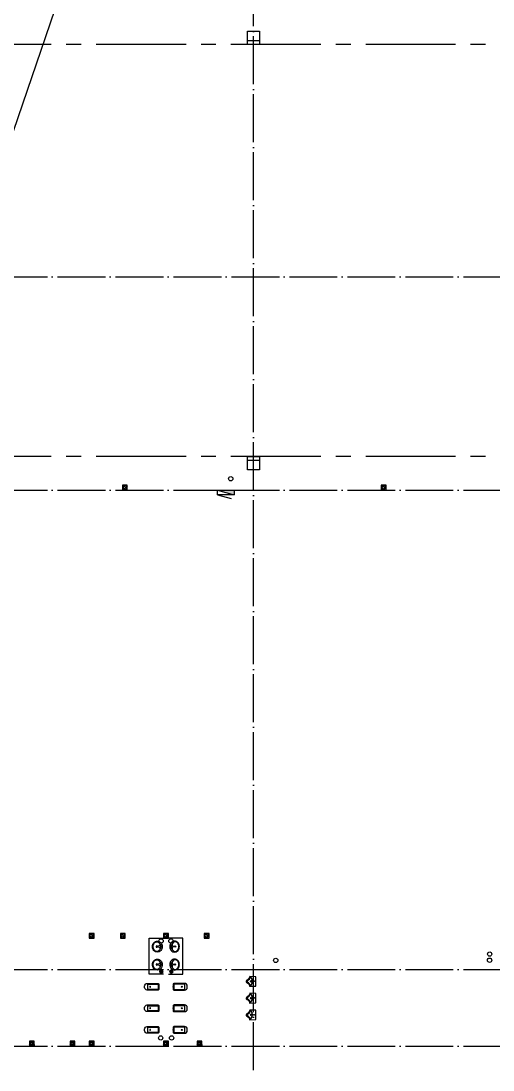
# Model space of a CAD drawing. Extents: x 6843040 to 15500510, y -6507076 to -4940511.
# Drawn here: x 7923815 to 7943515, y -5554702 to -5510927 of the extents above; entities that cross this region are included whole.
import ezdxf

# ---------------------------------------------------------------- set-up
doc = ezdxf.new("R2010")
doc.units = 0
doc.header["$LTSCALE"] = 1000
doc.header["$MEASUREMENT"] = 0
doc.linetypes.add('CENTER2', pattern=[1.125, 0.75, -0.125, 0.125, -0.125])
doc.linetypes.add('DOTE', pattern=[2.42, 2, -0.2, 0.02, -0.2])
for name, color, linetype in [('COLUMN', 10, 'Continuous'), ('DOTE', 8, 'DOTE'), ('E_LINE_6', 11, 'Continuous'), ('EQUIP_消火栓', 7, 'Continuous'), ('LVTRY', 8, 'Continuous'), ('plan-1', 40, 'Continuous'), ('plan3', 6, 'Continuous'), ('PUB_HATCH', 8, 'Continuous'), ('VPIPE-污水', 2, 'Continuous'), ('VPIPE-消防', 1, 'Continuous'), ('VPIPE-给水', 3, 'Continuous'), ('VPIPE-雨水', 4, 'Continuous'), ('建筑细线', 5, 'Continuous')]:
    doc.layers.add(name, color=color, linetype=linetype)
doc.layers.add('洁具', color=8, linetype='Continuous', lineweight=5)

# ---------------------------------------------------------------- blocks, each defined once
blk = doc.blocks.new('$lvtry$00000201')
at = {"color": 0}
for p, q in [((100, -30, 0), (-100, -30, 0)), ((110, -470, 0), (110, -40, 0)), ((140, -470, 0), (-140, -470, 0))]:
    blk.add_line(p, q, dxfattribs=at)
at = {"color": 0, "elevation": 0}
blk.add_lwpolyline([(140, -40, 0.414214), (100, 0), (-100, 0, 0.414214), (-140, -40), (-140, -480, 0.414214), (-30, -590), (30, -590, 0.414214), (140, -480)], format="xyb", close=True, dxfattribs=at)
blk.add_lwpolyline([(-110, -40), (-110, -470)], dxfattribs=at)
at = {"color": 0}
blk.add_circle((0, -359, 0), 20, dxfattribs=at)
for centre, start, end in [((-100, -40, 0), 90, 180), ((100, -40, 0), 0, 90)]:
    blk.add_arc(centre, 10, start, end, dxfattribs=at)
for p in [(0, 0, 0), (0, -359, 0)]:
    blk.add_point(p, dxfattribs=at)
blk = doc.blocks.new('$lvtry$00000179')
at = {"color": 0, "linetype": 'ByBlock'}
for p, q in [((-32, -102), (-92, -102)), ((-13, -178), (-40, -70)), ((35, -64), (-35, -64)), ((13, -178), (-13, -178)), ((40, -70), (13, -178)), ((92, -102), (32, -102))]:
    blk.add_line(p, q, dxfattribs=at)
blk.add_lwpolyline([(0, -406, 0.088425), (89, -391, 0.093738), (162, -347, 0.102376), (212, -280, 0.10945), (229, -203, 0.109452), (212, -127, 0.102376), (162, -60, 0.093738), (89, -16, 0.088423), (0, 0, 0.088427), (-89, -16, 0.093738), (-162, -60, 0.102376), (-212, -127, 0.109452), (-229, -203, 0.109451), (-212, -280, 0.102376), (-162, -347, 0.093738), (-89, -391, 0.088425)], format="xyb", close=True, dxfattribs=at)
for centre, radius in [((-64, -76), 20.4), ((-64, -76), 15.4), ((0, -229), 25.4), ((63, -76), 20.4), ((63, -76), 15.4)]:
    blk.add_circle(centre, radius, dxfattribs=at)
for centre, radius, start, end in [((-88, -229), 116, 151.0888, 180), ((-88, -229), 116, 180, 208.9112), ((-45, -252), 164, 126.8699, 151.0888), ((-45, -205), 164, 208.9112, 233.1301), ((-18, -288), 210, 123.9045, 126.8699), ((-18, -169), 210, 233.1301, 252.7421), ((-92, -178), 76.2, 90, 123.9045), ((0, -111), 270, 252.7421, 270), ((-35, -68), 5, 90, 194.0362), ((0, -111), 270, 270, 287.2579), ((35, -68), 5, 345.9638, 90), ((18, -169), 210, 287.2579, 306.8699), ((92, -178), 76.2, 57.7402, 90), ((45, -252), 164, 28.9112, 57.7402), ((45, -205), 164, 306.8699, 331.0888), ((88, -229), 116, 0, 28.9112), ((88, -229), 116, 331.0888, 0)]:
    blk.add_arc(centre, radius, start, end, dxfattribs=at)
at = {"color": 0}
for p in [(0, -76), (0, -229)]:
    blk.add_point(p, dxfattribs=at)
blk = doc.blocks.new('1层8跨')
for points in [[(108483, -500269), (107983, -500269), (107983, -500819), (108483, -500819)], [(108483, -518019), (107983, -518019), (107983, -518569), (108483, -518569)]]:
    blk.add_lwpolyline(points, close=True)
at = {"color": 2, "linetype": 'CENTER2', "ltscale": 5}
for points in [[(66045, -500819), (129187, -500819)], [(66045, -518019), (129187, -518019)]]:
    blk.add_lwpolyline(points, dxfattribs=at)
blk = doc.blocks.new('$plan$00002944')
at = {"layer": '洁具'}
for p, q in [((-74, 11), (-11, 74)), ((-70, -27), (27, 70)), ((-53, -53), (53, 53)), ((-27, -70), (70, 27)), ((11, -74), (74, -11))]:
    blk.add_line(p, q, dxfattribs=at)
blk.add_circle((0, 0), 75, dxfattribs=at)
blk.add_point((0, 0), dxfattribs=at)
blk = doc.blocks.new('$lvtry$00000225')
at = {"color": 0}
blk.add_line((-181, -234), (-181, -234), dxfattribs=at)
blk.add_lwpolyline([(53, -374, -0.307493), (205, -257), (195, 0), (-195, 0), (-205, -256, -0.265776), (-54, -366, 0.591279)], format="xyb", close=True, dxfattribs=at)
for centre, radius in [((-1, -182), 40.3), ((-6, -75), 15.8)]:
    blk.add_circle(centre, radius, dxfattribs=at)
for centre, radius, start, end in [((-161, -223), 22.7, 134.5857, 206.4573), ((-200, -412), 179, 22.2984, 83.8043), ((-5, -382), 245, 45.4143, 134.5857), ((1, -326), 39.6, 206.4354, 337.7034), ((199, -407), 174, 100.5676, 157.7034), ((153, -222), 20.3, 314.5857, 45.4143)]:
    blk.add_arc(centre, radius, start, end, dxfattribs=at)
for p in [(-6, -75), (-1, -182)]:
    blk.add_point(p, dxfattribs=at)
blk = doc.blocks.new('1夹层GZ')
at = {"layer": 'PUB_HATCH'}
h = blk.add_hatch(dxfattribs=at)
h.set_pattern_fill('钢筋混凝土', color=256, scale=25, angle=90, style=0)
h.set_pattern_definition([(134.999998, (-1361438.25, -243971.95), (-44.194175, -44.194172), []), (140, (-1361438.25, -243971.95), (15.68804, 179.315045), [18.75, -206.25]), (85, (-1361438.25, -243971.95), (-188.048035, -34.68783), [15, -165]), (190.4514, (-1361436.95, -243957), (-172.35988, 144.62735), [15.93505, -175.28553]), (136.1842, (-1361488.25, -243971.95), (41.37976, 266.81026), [28.125, -309.375]), (186.6356, (-1361484.8, -243949.72), (-243.52946, 233.66568), [23.90257, -262.92825]), (81.1842, (-1361488.25, -243971.95), (-243.52964, 233.6655), [22.5, -247.5]), (111, (-1361475.75, -243946.95), (100.65473, 149.22676), [18.75, -206.25]), (56, (-1361475.75, -243946.95), (-181.28751, 60.82884), [15, -165]), (161.4514, (-1361467.36, -243934.52), (-80.63262, 210.05566), [15.93505, -175.28553]), (127.499998, (-1361438.25, -243971.95), (-83.223463, 3.039967), [0, -163, 0, -167.5, 0, -165.625]), (97.499998, (-1361438.25, -243971.95), (-98.602926, 65.767388), [0, -95.5, 0, -159.25, 0, -63.125]), (57.499998, (-1361438.25, -244027.7), (5.638722, 133.455609), [0, -62.5, 0, -195, 0, -258.75]), (47.499998, (-1361438.25, -244052.7), (-25.02624, 145.796543), [0, -81.25, 0, -129.5, 0, -183.75])])
edge = h.paths.add_edge_path()
edge.add_line((-1055022, 23510), (-1055222, 23510))
edge.add_line((-1055022, 23510), (-1055022, 23710))
edge.add_line((-1055022, 23710), (-1055222, 23710))
edge.add_line((-1055222, 23710), (-1055222, 23510))
h = blk.add_hatch(dxfattribs=at)
h.set_pattern_fill('钢筋混凝土', color=256, scale=25, angle=90, style=0)
h.set_pattern_definition([(134.999998, (-1350638.26, -243971.95), (-44.194175, -44.194172), []), (140, (-1350638.26, -243971.95), (15.68804, 179.315045), [18.75, -206.25]), (85, (-1350638.26, -243971.95), (-188.048035, -34.68783), [15, -165]), (190.4514, (-1350636.95, -243957), (-172.35988, 144.62735), [15.93505, -175.28553]), (136.1842, (-1350688.26, -243971.95), (41.37976, 266.81026), [28.125, -309.375]), (186.6356, (-1350684.8, -243949.72), (-243.52946, 233.66568), [23.90257, -262.92825]), (81.1842, (-1350688.26, -243971.95), (-243.52964, 233.6655), [22.5, -247.5]), (111, (-1350675.76, -243946.95), (100.65473, 149.22676), [18.75, -206.25]), (56, (-1350675.76, -243946.95), (-181.28751, 60.82884), [15, -165]), (161.4514, (-1350667.37, -243934.52), (-80.63262, 210.05566), [15.93505, -175.28553]), (127.499998, (-1350638.26, -243971.95), (-83.223463, 3.039967), [0, -163, 0, -167.5, 0, -165.625]), (97.499998, (-1350638.26, -243971.95), (-98.602926, 65.767388), [0, -95.5, 0, -159.25, 0, -63.125]), (57.499998, (-1350638.26, -244027.7), (5.638722, 133.455609), [0, -62.5, 0, -195, 0, -258.75]), (47.499998, (-1350638.26, -244052.7), (-25.02624, 145.796543), [0, -81.25, 0, -129.5, 0, -183.75])])
edge = h.paths.add_edge_path()
edge.add_line((-1044222, 23510), (-1044422, 23510))
edge.add_line((-1044222, 23510), (-1044222, 23710))
edge.add_line((-1044222, 23710), (-1044422, 23710))
edge.add_line((-1044422, 23710), (-1044422, 23510))
h = blk.add_hatch(dxfattribs=at)
h.set_pattern_fill('钢筋混凝土', color=256, scale=25, angle=90, style=0)
h.set_pattern_definition([(134.999998, (-1362825.3, -262671.964), (-44.194175, -44.194172), []), (140, (-1362825.3, -262671.96), (15.68804, 179.315045), [18.75, -206.25]), (85, (-1362825.3, -262671.96), (-188.048035, -34.68783), [15, -165]), (190.4514, (-1362824, -262657.02), (-172.35988, 144.62735), [15.93505, -175.28553]), (136.1842, (-1362875.3, -262671.96), (41.37976, 266.81026), [28.125, -309.375]), (186.6356, (-1362871.85, -262649.73), (-243.52946, 233.66568), [23.90257, -262.92825]), (81.1842, (-1362875.3, -262671.96), (-243.52964, 233.6655), [22.5, -247.5]), (111, (-1362862.8, -262646.96), (100.65473, 149.22676), [18.75, -206.25]), (56, (-1362862.8, -262646.96), (-181.28751, 60.82884), [15, -165]), (161.4514, (-1362854.41, -262634.53), (-80.63262, 210.05566), [15.93505, -175.28553]), (127.499998, (-1362825.3, -262671.964), (-83.223463, 3.039967), [0, -163, 0, -167.5, 0, -165.625]), (97.499998, (-1362825.3, -262671.96), (-98.602926, 65.767388), [0, -95.5, 0, -159.25, 0, -63.125]), (57.499998, (-1362825.3, -262727.714), (5.638722, 133.455609), [0, -62.5, 0, -195, 0, -258.75]), (47.499998, (-1362825.3, -262752.71), (-25.02624, 145.796543), [0, -81.25, 0, -129.5, 0, -183.75])])
edge = h.paths.add_edge_path()
edge.add_line((-1056409, 4810), (-1056609, 4810))
edge.add_line((-1056409, 4810), (-1056409, 5010))
edge.add_line((-1056409, 5010), (-1056609, 5010))
edge.add_line((-1056609, 5010), (-1056609, 4810))
h = blk.add_hatch(dxfattribs=at)
h.set_pattern_fill('钢筋混凝土', color=256, scale=25, angle=90, style=0)
h.set_pattern_definition([(134.999998, (-1361525.3, -262671.964), (-44.194175, -44.194172), []), (140, (-1361525.3, -262671.96), (15.68804, 179.315045), [18.75, -206.25]), (85, (-1361525.3, -262671.96), (-188.048035, -34.68783), [15, -165]), (190.4514, (-1361524, -262657.02), (-172.35988, 144.62735), [15.93505, -175.28553]), (136.1842, (-1361575.3, -262671.96), (41.37976, 266.81026), [28.125, -309.375]), (186.6356, (-1361571.85, -262649.73), (-243.52946, 233.66568), [23.90257, -262.92825]), (81.1842, (-1361575.3, -262671.96), (-243.52964, 233.6655), [22.5, -247.5]), (111, (-1361562.8, -262646.96), (100.65473, 149.22676), [18.75, -206.25]), (56, (-1361562.8, -262646.96), (-181.28751, 60.82884), [15, -165]), (161.4514, (-1361554.41, -262634.53), (-80.63262, 210.05566), [15.93505, -175.28553]), (127.499998, (-1361525.3, -262671.964), (-83.223463, 3.039967), [0, -163, 0, -167.5, 0, -165.625]), (97.499998, (-1361525.3, -262671.96), (-98.602926, 65.767388), [0, -95.5, 0, -159.25, 0, -63.125]), (57.499998, (-1361525.3, -262727.714), (5.638722, 133.455609), [0, -62.5, 0, -195, 0, -258.75]), (47.499998, (-1361525.3, -262752.71), (-25.02624, 145.796543), [0, -81.25, 0, -129.5, 0, -183.75])])
edge = h.paths.add_edge_path()
edge.add_line((-1055109, 4810), (-1055309, 4810))
edge.add_line((-1055109, 4810), (-1055109, 5010))
edge.add_line((-1055109, 5010), (-1055309, 5010))
edge.add_line((-1055309, 5010), (-1055309, 4810))
h = blk.add_hatch(dxfattribs=at)
h.set_pattern_fill('钢筋混凝土', color=256, scale=25, angle=90, style=0)
h.set_pattern_definition([(134.999998, (-1359725.3, -262671.964), (-44.194175, -44.194172), []), (140, (-1359725.3, -262671.96), (15.68804, 179.315045), [18.75, -206.25]), (85, (-1359725.3, -262671.96), (-188.048035, -34.68783), [15, -165]), (190.4514, (-1359724, -262657.02), (-172.35988, 144.62735), [15.93505, -175.28553]), (136.1842, (-1359775.3, -262671.96), (41.37976, 266.81026), [28.125, -309.375]), (186.6356, (-1359771.85, -262649.73), (-243.52946, 233.66568), [23.90257, -262.92825]), (81.1842, (-1359775.3, -262671.96), (-243.52964, 233.6655), [22.5, -247.5]), (111, (-1359762.8, -262646.96), (100.65473, 149.22676), [18.75, -206.25]), (56, (-1359762.8, -262646.96), (-181.28751, 60.82884), [15, -165]), (161.4514, (-1359754.41, -262634.53), (-80.63262, 210.05566), [15.93505, -175.28553]), (127.499998, (-1359725.3, -262671.964), (-83.223463, 3.039967), [0, -163, 0, -167.5, 0, -165.625]), (97.499998, (-1359725.3, -262671.96), (-98.602926, 65.767388), [0, -95.5, 0, -159.25, 0, -63.125]), (57.499998, (-1359725.3, -262727.714), (5.638722, 133.455609), [0, -62.5, 0, -195, 0, -258.75]), (47.499998, (-1359725.3, -262752.71), (-25.02624, 145.796543), [0, -81.25, 0, -129.5, 0, -183.75])])
edge = h.paths.add_edge_path()
edge.add_line((-1053309, 4810), (-1053509, 4810))
edge.add_line((-1053309, 4810), (-1053309, 5010))
edge.add_line((-1053309, 5010), (-1053509, 5010))
edge.add_line((-1053509, 5010), (-1053509, 4810))
h = blk.add_hatch(dxfattribs=at)
h.set_pattern_fill('钢筋混凝土', color=256, scale=25, angle=90, style=0)
h.set_pattern_definition([(134.999998, (-1358025.3, -262671.964), (-44.194175, -44.194172), []), (140, (-1358025.3, -262671.96), (15.68804, 179.315045), [18.75, -206.25]), (85, (-1358025.3, -262671.96), (-188.048035, -34.68783), [15, -165]), (190.4514, (-1358024, -262657.02), (-172.35988, 144.62735), [15.93505, -175.28553]), (136.1842, (-1358075.3, -262671.96), (41.37976, 266.81026), [28.125, -309.375]), (186.6356, (-1358071.85, -262649.73), (-243.52946, 233.66568), [23.90257, -262.92825]), (81.1842, (-1358075.3, -262671.96), (-243.52964, 233.6655), [22.5, -247.5]), (111, (-1358062.8, -262646.96), (100.65473, 149.22676), [18.75, -206.25]), (56, (-1358062.8, -262646.96), (-181.28751, 60.82884), [15, -165]), (161.4514, (-1358054.41, -262634.53), (-80.63262, 210.05566), [15.93505, -175.28553]), (127.499998, (-1358025.3, -262671.964), (-83.223463, 3.039967), [0, -163, 0, -167.5, 0, -165.625]), (97.499998, (-1358025.3, -262671.96), (-98.602926, 65.767388), [0, -95.5, 0, -159.25, 0, -63.125]), (57.499998, (-1358025.3, -262727.714), (5.638722, 133.455609), [0, -62.5, 0, -195, 0, -258.75]), (47.499998, (-1358025.3, -262752.71), (-25.02624, 145.796543), [0, -81.25, 0, -129.5, 0, -183.75])])
edge = h.paths.add_edge_path()
edge.add_line((-1051609, 4810), (-1051809, 4810))
edge.add_line((-1051609, 4810), (-1051609, 5010))
edge.add_line((-1051609, 5010), (-1051809, 5010))
edge.add_line((-1051809, 5010), (-1051809, 4810))
h = blk.add_hatch(dxfattribs=at)
h.set_pattern_fill('钢筋混凝土', color=256, scale=25, angle=90, style=0)
h.set_pattern_definition([(134.999998, (-1365325.3, -267171.964), (-44.194175, -44.194172), []), (140, (-1365325.3, -267171.96), (15.68804, 179.315045), [18.75, -206.25]), (85, (-1365325.3, -267171.96), (-188.048035, -34.68783), [15, -165]), (190.4514, (-1365324, -267157.02), (-172.35988, 144.62735), [15.93505, -175.28553]), (136.1842, (-1365375.3, -267171.96), (41.37976, 266.81026), [28.125, -309.375]), (186.6356, (-1365371.85, -267149.73), (-243.52946, 233.66568), [23.90257, -262.92825]), (81.1842, (-1365375.3, -267171.96), (-243.52964, 233.6655), [22.5, -247.5]), (111, (-1365362.8, -267146.96), (100.65473, 149.22676), [18.75, -206.25]), (56, (-1365362.8, -267146.96), (-181.28751, 60.82884), [15, -165]), (161.4514, (-1365354.41, -267134.53), (-80.63262, 210.05566), [15.93505, -175.28553]), (127.499998, (-1365325.3, -267171.964), (-83.223463, 3.039967), [0, -163, 0, -167.5, 0, -165.625]), (97.499998, (-1365325.3, -267171.96), (-98.602926, 65.767388), [0, -95.5, 0, -159.25, 0, -63.125]), (57.499998, (-1365325.3, -267227.714), (5.638722, 133.455609), [0, -62.5, 0, -195, 0, -258.75]), (47.499998, (-1365325.3, -267252.71), (-25.02624, 145.796543), [0, -81.25, 0, -129.5, 0, -183.75])])
edge = h.paths.add_edge_path()
edge.add_line((-1058909, 310), (-1059109, 310))
edge.add_line((-1058909, 310), (-1058909, 510))
edge.add_line((-1058909, 510), (-1059109, 510))
edge.add_line((-1059109, 510), (-1059109, 310))
h = blk.add_hatch(dxfattribs=at)
h.set_pattern_fill('钢筋混凝土', color=256, scale=25, angle=90, style=0)
h.set_pattern_definition([(134.999998, (-1363625.3, -267171.964), (-44.194175, -44.194172), []), (140, (-1363625.3, -267171.96), (15.68804, 179.315045), [18.75, -206.25]), (85, (-1363625.3, -267171.96), (-188.048035, -34.68783), [15, -165]), (190.4514, (-1363624, -267157.02), (-172.35988, 144.62735), [15.93505, -175.28553]), (136.1842, (-1363675.3, -267171.96), (41.37976, 266.81026), [28.125, -309.375]), (186.6356, (-1363671.85, -267149.73), (-243.52946, 233.66568), [23.90257, -262.92825]), (81.1842, (-1363675.3, -267171.96), (-243.52964, 233.6655), [22.5, -247.5]), (111, (-1363662.8, -267146.96), (100.65473, 149.22676), [18.75, -206.25]), (56, (-1363662.8, -267146.96), (-181.28751, 60.82884), [15, -165]), (161.4514, (-1363654.41, -267134.53), (-80.63262, 210.05566), [15.93505, -175.28553]), (127.499998, (-1363625.3, -267171.964), (-83.223463, 3.039967), [0, -163, 0, -167.5, 0, -165.625]), (97.499998, (-1363625.3, -267171.96), (-98.602926, 65.767388), [0, -95.5, 0, -159.25, 0, -63.125]), (57.499998, (-1363625.3, -267227.714), (5.638722, 133.455609), [0, -62.5, 0, -195, 0, -258.75]), (47.499998, (-1363625.3, -267252.71), (-25.02624, 145.796543), [0, -81.25, 0, -129.5, 0, -183.75])])
edge = h.paths.add_edge_path()
edge.add_line((-1057209, 310), (-1057409, 310))
edge.add_line((-1057209, 310), (-1057209, 510))
edge.add_line((-1057209, 510), (-1057409, 510))
edge.add_line((-1057409, 510), (-1057409, 310))
h = blk.add_hatch(dxfattribs=at)
h.set_pattern_fill('钢筋混凝土', color=256, scale=25, angle=90, style=0)
h.set_pattern_definition([(134.999998, (-1362825.3, -267171.964), (-44.194175, -44.194172), []), (140, (-1362825.3, -267171.96), (15.68804, 179.315045), [18.75, -206.25]), (85, (-1362825.3, -267171.96), (-188.048035, -34.68783), [15, -165]), (190.4514, (-1362824, -267157.02), (-172.35988, 144.62735), [15.93505, -175.28553]), (136.1842, (-1362875.3, -267171.96), (41.37976, 266.81026), [28.125, -309.375]), (186.6356, (-1362871.85, -267149.73), (-243.52946, 233.66568), [23.90257, -262.92825]), (81.1842, (-1362875.3, -267171.96), (-243.52964, 233.6655), [22.5, -247.5]), (111, (-1362862.8, -267146.96), (100.65473, 149.22676), [18.75, -206.25]), (56, (-1362862.8, -267146.96), (-181.28751, 60.82884), [15, -165]), (161.4514, (-1362854.41, -267134.53), (-80.63262, 210.05566), [15.93505, -175.28553]), (127.499998, (-1362825.3, -267171.964), (-83.223463, 3.039967), [0, -163, 0, -167.5, 0, -165.625]), (97.499998, (-1362825.3, -267171.96), (-98.602926, 65.767388), [0, -95.5, 0, -159.25, 0, -63.125]), (57.499998, (-1362825.3, -267227.714), (5.638722, 133.455609), [0, -62.5, 0, -195, 0, -258.75]), (47.499998, (-1362825.3, -267252.71), (-25.02624, 145.796543), [0, -81.25, 0, -129.5, 0, -183.75])])
edge = h.paths.add_edge_path()
edge.add_line((-1056409, 310), (-1056609, 310))
edge.add_line((-1056409, 310), (-1056409, 510))
edge.add_line((-1056409, 510), (-1056609, 510))
edge.add_line((-1056609, 510), (-1056609, 310))
h = blk.add_hatch(dxfattribs=at)
h.set_pattern_fill('钢筋混凝土', color=256, scale=25, angle=90, style=0)
h.set_pattern_definition([(134.999998, (-1359725.3, -267171.964), (-44.194175, -44.194172), []), (140, (-1359725.3, -267171.96), (15.68804, 179.315045), [18.75, -206.25]), (85, (-1359725.3, -267171.96), (-188.048035, -34.68783), [15, -165]), (190.4514, (-1359724, -267157.02), (-172.35988, 144.62735), [15.93505, -175.28553]), (136.1842, (-1359775.3, -267171.96), (41.37976, 266.81026), [28.125, -309.375]), (186.6356, (-1359771.85, -267149.73), (-243.52946, 233.66568), [23.90257, -262.92825]), (81.1842, (-1359775.3, -267171.96), (-243.52964, 233.6655), [22.5, -247.5]), (111, (-1359762.8, -267146.96), (100.65473, 149.22676), [18.75, -206.25]), (56, (-1359762.8, -267146.96), (-181.28751, 60.82884), [15, -165]), (161.4514, (-1359754.41, -267134.53), (-80.63262, 210.05566), [15.93505, -175.28553]), (127.499998, (-1359725.3, -267171.964), (-83.223463, 3.039967), [0, -163, 0, -167.5, 0, -165.625]), (97.499998, (-1359725.3, -267171.96), (-98.602926, 65.767388), [0, -95.5, 0, -159.25, 0, -63.125]), (57.499998, (-1359725.3, -267227.714), (5.638722, 133.455609), [0, -62.5, 0, -195, 0, -258.75]), (47.499998, (-1359725.3, -267252.71), (-25.02624, 145.796543), [0, -81.25, 0, -129.5, 0, -183.75])])
edge = h.paths.add_edge_path()
edge.add_line((-1053309, 310), (-1053509, 310))
edge.add_line((-1053309, 310), (-1053309, 510))
edge.add_line((-1053309, 510), (-1053509, 510))
edge.add_line((-1053509, 510), (-1053509, 310))
h = blk.add_hatch(dxfattribs=at)
h.set_pattern_fill('钢筋混凝土', color=256, scale=25, angle=90, style=0)
h.set_pattern_definition([(134.999998, (-1358325.3, -267171.964), (-44.194175, -44.194172), []), (140, (-1358325.3, -267171.96), (15.68804, 179.315045), [18.75, -206.25]), (85, (-1358325.3, -267171.96), (-188.048035, -34.68783), [15, -165]), (190.4514, (-1358324, -267157.02), (-172.35988, 144.62735), [15.93505, -175.28553]), (136.1842, (-1358375.3, -267171.96), (41.37976, 266.81026), [28.125, -309.375]), (186.6356, (-1358371.85, -267149.73), (-243.52946, 233.66568), [23.90257, -262.92825]), (81.1842, (-1358375.3, -267171.96), (-243.52964, 233.6655), [22.5, -247.5]), (111, (-1358362.8, -267146.96), (100.65473, 149.22676), [18.75, -206.25]), (56, (-1358362.8, -267146.96), (-181.28751, 60.82884), [15, -165]), (161.4514, (-1358354.41, -267134.53), (-80.63262, 210.05566), [15.93505, -175.28553]), (127.499998, (-1358325.3, -267171.964), (-83.223463, 3.039967), [0, -163, 0, -167.5, 0, -165.625]), (97.499998, (-1358325.3, -267171.96), (-98.602926, 65.767388), [0, -95.5, 0, -159.25, 0, -63.125]), (57.499998, (-1358325.3, -267227.714), (5.638722, 133.455609), [0, -62.5, 0, -195, 0, -258.75]), (47.499998, (-1358325.3, -267252.71), (-25.02624, 145.796543), [0, -81.25, 0, -129.5, 0, -183.75])])
edge = h.paths.add_edge_path()
edge.add_line((-1051909, 310), (-1052109, 310))
edge.add_line((-1051909, 310), (-1051909, 510))
edge.add_line((-1051909, 510), (-1052109, 510))
edge.add_line((-1052109, 510), (-1052109, 310))
at = {"layer": 'COLUMN'}
for points in [[(-1050009, 42660), (-1049509, 42660), (-1049509, 42260), (-1050009, 42260)], [(-1050009, 24760), (-1049509, 24760), (-1049509, 24360), (-1050009, 24360)], [(-1055222, 23510), (-1055022, 23510), (-1055022, 23710), (-1055222, 23710)], [(-1044422, 23510), (-1044222, 23510), (-1044222, 23710), (-1044422, 23710)], [(-1056609, 4810), (-1056409, 4810), (-1056409, 5010), (-1056609, 5010)], [(-1055309, 4810), (-1055109, 4810), (-1055109, 5010), (-1055309, 5010)], [(-1053509, 4810), (-1053309, 4810), (-1053309, 5010), (-1053509, 5010)], [(-1051809, 4810), (-1051609, 4810), (-1051609, 5010), (-1051809, 5010)], [(-1059109, 310), (-1058909, 310), (-1058909, 510), (-1059109, 510)], [(-1057409, 310), (-1057209, 310), (-1057209, 510), (-1057409, 510)], [(-1056609, 310), (-1056409, 310), (-1056409, 510), (-1056609, 510)], [(-1053509, 310), (-1053309, 310), (-1053309, 510), (-1053509, 510)], [(-1052109, 310), (-1051909, 310), (-1051909, 510), (-1052109, 510)]]:
    blk.add_lwpolyline(points, close=True, dxfattribs=at)
blk = doc.blocks.new('$TWTSYS$00000508')
for p, q in [((-0.5, 0.5), (0.324, 1.224)), ((-0.5, 0.5), (-0.5, -0.5)), ((-0.5, -0.5), (0.5, 0.5)), ((0.5, 0.5), (-0.5, 0.5)), ((0.5, -0.5), (0.5, 0.5)), ((-0.5, -0.5), (0.5, -0.5))]:
    blk.add_line(p, q)
blk.add_solid([(0.5, -0.5), (0.5, 0.5), (-0.5, -0.5)])
blk = doc.blocks.new('一层夹层排水消防0922')
at = {"layer": 'VPIPE-污水'}
for centre in [(7929645, -5553362), (7930101, -5553364)]:
    blk.add_circle(centre, 90, dxfattribs=at)
at = {"layer": 'VPIPE-消防'}
blk.add_circle((7932569, -5530031), 90, dxfattribs=at)
at = {"layer": 'VPIPE-给水'}
for centre in [(7929663, -5549318), (7930075, -5549316)]:
    blk.add_circle(centre, 90, dxfattribs=at)
at = {"layer": 'VPIPE-雨水'}
for centre in [(7943375, -5549865), (7934449, -5550126), (7943369, -5550119)]:
    blk.add_circle(centre, 90, dxfattribs=at)
at = {"layer": 'EQUIP_消火栓', "xscale": -700, "yscale": 200, "zscale": 700, "rotation": 179.9999949910436}
blk.add_blockref('$TWTSYS$00000508', (7932365, -5530602), dxfattribs=at)

msp = doc.modelspace()

# ---------------------------------------------------------------- linework, layer by layer
at = {"layer": 'DOTE'}
for p, q in [((7933514.9, -5554702), (7933514.9, -5485702.5)), ((7838217, -5521602), (7977714.9, -5521602)), ((7838217, -5530502), (7977714.9, -5530502)), ((7838217, -5550502), (7979155.8, -5550502)), ((7838217, -5553702), (7979155.8, -5553702))]:
    msp.add_line(p, q, dxfattribs=at)
at = {"layer": 'E_LINE_6'}
msp.add_lwpolyline([(7912056.9, -5549002), (7928346, -5501331), (7965914.9, -5492002)], dxfattribs=at)
at = {"layer": 'LVTRY'}
for points in [[(7929764.9, -5550702), (7929164.9, -5550702), (7929164.9, -5549202), (7929764.9, -5549202)], [(7929964.9, -5550702), (7930564.9, -5550702), (7930564.9, -5549202), (7929964.9, -5549202)]]:
    msp.add_lwpolyline(points, dxfattribs=at)

# ---------------------------------------------------------------- block references
for p in [(7929669.1, -5550594.9), (7930087.7, -5550594.9)]:
    msp.add_blockref('$plan$00002944', p)
at = {"layer": 'LVTRY', "xscale": -1, "rotation": 270}
for p in [(7929708.8, -5549551.5), (7929708.8, -5550301.5)]:
    msp.add_blockref('$lvtry$00000179', p, dxfattribs=at)
at = {"layer": 'LVTRY'}
for name, p, rotation in [('$lvtry$00000179', (7930021.1, -5549551.5), 90.00000000000001), ('$lvtry$00000179', (7930021.1, -5550301.5), 90.00000000000001), ('$lvtry$00000225', (7933614.9, -5551002.7), 270), ('$lvtry$00000225', (7933614.9, -5551702.7), 270), ('$lvtry$00000225', (7933614.9, -5552402.7), 270)]:
    msp.add_blockref(name, p, dxfattribs=dict(at, rotation=rotation))
at = {"layer": 'LVTRY', "extrusion": (0, 0, -1), "zscale": -1, "rotation": 90.00000000000001}
for p in [(-7929565.4, -5551227), (-7929565.4, -5552127), (-7929565.4, -5553027)]:
    msp.add_blockref('$lvtry$00000201', p, dxfattribs=at)
at = {"layer": 'LVTRY', "extrusion": (0, 0, -1), "xscale": -1, "zscale": -1, "rotation": 270}
for p in [(-7930164.4, -5551227), (-7930164.4, -5552127), (-7930164.4, -5553027)]:
    msp.add_blockref('$lvtry$00000201', p, dxfattribs=at)
at = {"layer": 'plan-1'}
msp.add_blockref('一层夹层排水消防0922', (0, 0), dxfattribs=at)
at = {"layer": 'plan3', "xscale": -1}
msp.add_blockref('1层8跨', (8041748.2, -5011082.7), dxfattribs=at)
at = {"layer": '建筑细线'}
msp.add_blockref('1夹层GZ', (8983273.9, -5554011.6), dxfattribs=at)

doc.saveas('drawing.dxf')
